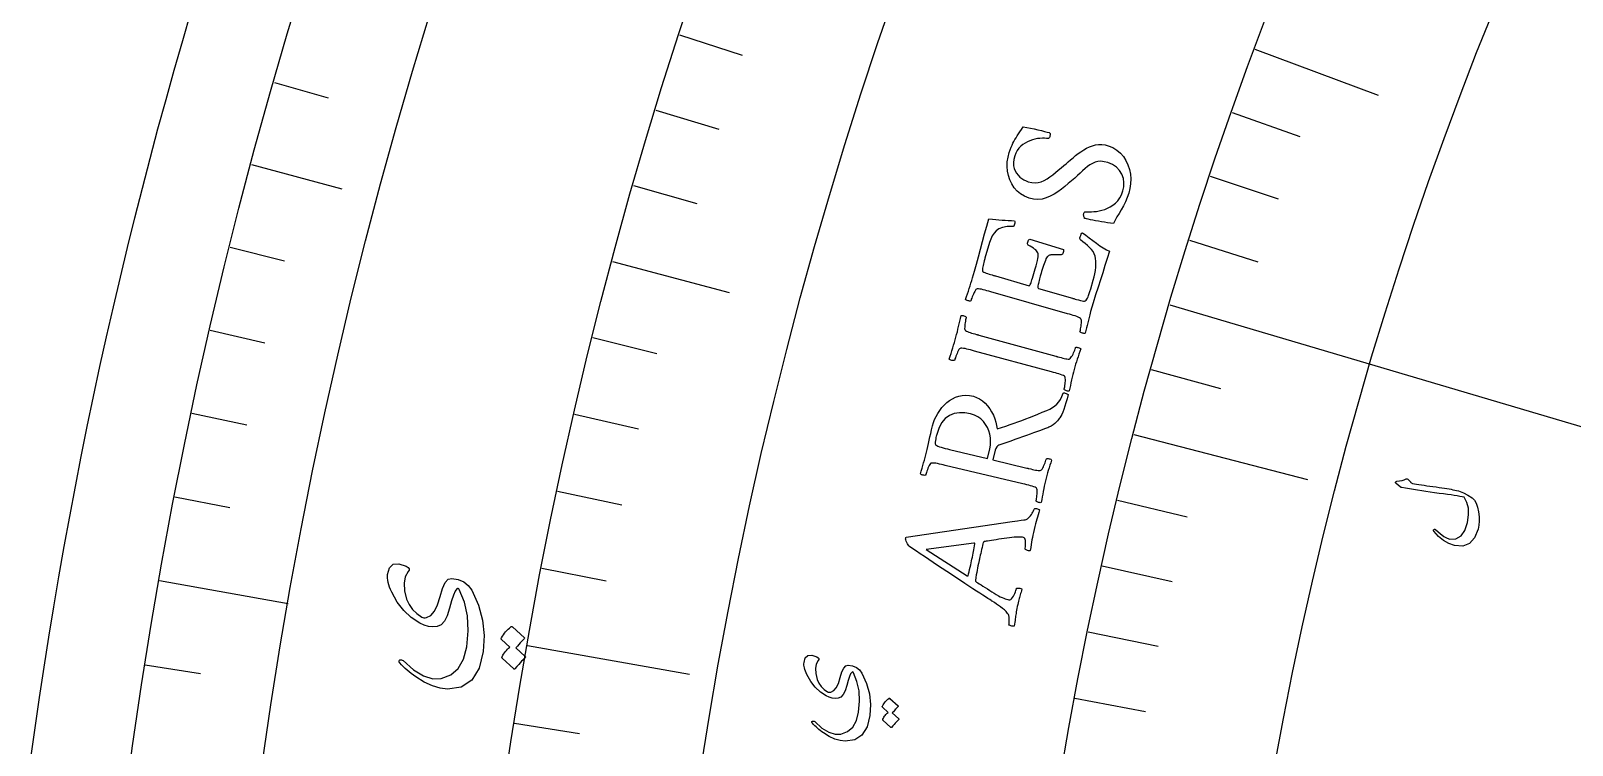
# Model space of a CAD drawing. Header units: millimetres. Extents: x -68 to 68, y -68 to 87.
# Drawn here: x -66.89 to -46.01, y 9.26 to 18.93 of the extents above; entities that cross this region are included whole.
import ezdxf

# ---------------------------------------------------------------- set-up
doc = ezdxf.new("R2010")
doc.units = ezdxf.units.MM
for name, color, linetype in [('CUT_OUTER', 1, 'Continuous'), ('ENGRAVE', 7, 'Continuous'), ('ENGRAVE_FINE', 8, 'Continuous'), ('TEXT', 5, 'Continuous')]:
    doc.layers.add(name, color=color, linetype=linetype)

msp = doc.modelspace()

# ---------------------------------------------------------------- linework, layer by layer
at = {"layer": 'CUT_OUTER'}
msp.add_lwpolyline([(-66.8859, 9.0842), (-66.8289, 9.4944), (-66.7694, 9.9043), (-66.7074, 10.3138), (-66.6428, 10.7229), (-66.5758, 11.1316), (-66.5062, 11.5399), (-66.4342, 11.9478), (-66.3596, 12.3552), (-66.2826, 12.7621), (-66.203, 13.1686), (-66.121, 13.5746), (-66.0364, 13.98), (-65.9494, 14.3849), (-65.8599, 14.7893), (-65.7679, 15.1932), (-65.6734, 15.5964), (-65.5765, 15.9991), (-65.4771, 16.4012), (-65.3752, 16.8026), (-65.2709, 17.2034), (-65.1641, 17.6036), (-65.0549, 18.0031), (-64.9432, 18.4019), (-64.8291, 18.8001), (-64.7125, 19.1975)], dxfattribs=at)
at = {"layer": 'ENGRAVE'}
for points in [[(-50.3052, 18.683), (-48.6347, 18.0625)], [(-63.896, 17.1209), (-62.6735, 16.7933)], [(-59.006, 15.8106), (-57.4282, 15.3878)], [(-51.4576, 15.2243), (-43.6904, 12.9263)], [(-51.9458, 13.4648), (-49.5935, 12.8551)], [(-65.145, 11.4868), (-63.4001, 11.1791)], [(-60.1594, 10.6077), (-57.9658, 10.2209)]]:
    msp.add_lwpolyline(points, dxfattribs=at)
for radius in [66.15, 66.15, 64.3781, 61.0875, 61.0875, 58.4888, 53.6625, 53.6625, 50.8275]:
    msp.add_circle((0, 0), radius, dxfattribs=at)
at = {"layer": 'ENGRAVE_FINE'}
for points in [[(-58.0977, 18.8771), (-57.2503, 18.6017)], [(-63.5875, 18.2334), (-62.8575, 18.0241)], [(-58.4183, 17.8603), (-57.5662, 17.5998)], [(-50.615, 17.8264), (-49.6982, 17.5036)], [(-50.9105, 16.9643), (-49.9883, 16.6571)], [(-58.7211, 16.838), (-57.8646, 16.5924)], [(-51.1913, 16.0969), (-50.2641, 15.8053)], [(-64.1851, 16.0031), (-63.4482, 15.8194)], [(-64.4546, 14.8805), (-63.7147, 14.7097)], [(-59.2729, 14.7784), (-58.4084, 14.5629)], [(-51.7091, 14.3469), (-50.7725, 14.087)], [(-64.7045, 13.7534), (-63.9617, 13.5955)], [(-59.5218, 13.7417), (-58.6537, 13.5413)], [(-64.9346, 12.622), (-64.1892, 12.4771)], [(-59.7526, 12.7008), (-58.8811, 12.5156)], [(-52.1675, 12.5784), (-51.2226, 12.3506)], [(-59.9652, 11.656), (-59.0905, 11.486)], [(-52.3742, 11.6878), (-51.4256, 11.4761)], [(-52.5658, 10.7934), (-51.6137, 10.5979)], [(-65.3356, 10.3481), (-64.5856, 10.2293)], [(-52.7423, 9.8953), (-51.7869, 9.7161)], [(-60.3354, 9.5562), (-59.4554, 9.4168)]]:
    msp.add_lwpolyline(points, dxfattribs=at)
at = {"layer": 'TEXT'}
for points in [[(-53.6333, 17.2849), (-53.6207, 17.3221), (-53.6081, 17.3557), (-53.5954, 17.3856), (-53.5827, 17.4118), (-53.5696, 17.4362), (-53.5555, 17.4607), (-53.5406, 17.4852), (-53.5248, 17.5098), (-53.5078, 17.536), (-53.489, 17.5652), (-53.4684, 17.5976), (-53.4462, 17.633), (-53.3967, 17.6245), (-53.3467, 17.6151), (-53.2962, 17.6046), (-53.2452, 17.593), (-53.1972, 17.5816), (-53.1558, 17.5714), (-53.1209, 17.5626), (-53.0926, 17.555), (-53.0869, 17.553), (-53.0829, 17.5484), (-53.0806, 17.5412), (-53.08, 17.5315), (-53.0804, 17.5211), (-53.0813, 17.5119), (-53.0827, 17.5039), (-53.0845, 17.497), (-53.0878, 17.489), (-53.0921, 17.4823), (-53.0973, 17.4769), (-53.1034, 17.4728), (-53.1277, 17.4767), (-53.1547, 17.4786), (-53.1843, 17.4787), (-53.2166, 17.4768), (-53.2503, 17.4728), (-53.2842, 17.4661), (-53.3183, 17.4569), (-53.3524, 17.4451), (-53.3859, 17.4306), (-53.4178, 17.413), (-53.4481, 17.3925), (-53.4767, 17.369), (-53.5027, 17.3423), (-53.5248, 17.312), (-53.5431, 17.2783), (-53.5576, 17.241), (-53.5703, 17.1925), (-53.576, 17.1477), (-53.5747, 17.1065), (-53.5664, 17.069), (-53.5528, 17.0351), (-53.5353, 17.0044), (-53.5141, 16.9771), (-53.4891, 16.9531), (-53.4618, 16.9324), (-53.4339, 16.9149), (-53.4053, 16.9006), (-53.376, 16.8896), (-53.3288, 16.8782), (-53.2836, 16.8745), (-53.2404, 16.8785), (-53.1992, 16.8901), (-53.1593, 16.9075), (-53.1202, 16.9289), (-53.0819, 16.9543), (-53.0442, 16.9837), (-53.0068, 17.015), (-52.969, 17.0464), (-52.9308, 17.0778), (-52.8922, 17.1091), (-52.8634, 17.1336), (-52.8331, 17.1593), (-52.8014, 17.1862), (-52.7682, 17.2143), (-52.7338, 17.2425), (-52.6983, 17.2696), (-52.6618, 17.2957), (-52.6243, 17.3207), (-52.5857, 17.3432), (-52.5462, 17.362), (-52.5056, 17.377), (-52.4641, 17.3883), (-52.4219, 17.3946), (-52.379, 17.3949), (-52.3356, 17.3892), (-52.2916, 17.3775), (-52.2299, 17.3519), (-52.175, 17.3186), (-52.1269, 17.2776), (-52.0857, 17.2289), (-52.0514, 17.1746), (-52.0243, 17.1171), (-52.0044, 17.0562), (-51.9917, 16.9921), (-51.9862, 16.9265), (-51.9882, 16.8616), (-51.9975, 16.7972), (-52.0143, 16.7334), (-52.035, 16.6746), (-52.0588, 16.6179), (-52.0855, 16.5634), (-52.1152, 16.5109), (-52.1453, 16.4607), (-52.1733, 16.413), (-52.199, 16.3678), (-52.2226, 16.3251), (-52.2613, 16.3294), (-52.3011, 16.3345), (-52.342, 16.3404), (-52.384, 16.3472), (-52.4252, 16.3543), (-52.4637, 16.3613), (-52.4996, 16.3681), (-52.5328, 16.3747), (-52.5617, 16.3807), (-52.5844, 16.3857), (-52.601, 16.3896), (-52.6114, 16.3924), (-52.6154, 16.4007), (-52.6187, 16.4093), (-52.6215, 16.4182), (-52.6236, 16.4274), (-52.6249, 16.4367), (-52.625, 16.4458), (-52.624, 16.4548), (-52.6218, 16.4635), (-52.6173, 16.4731), (-52.6107, 16.4797), (-52.6019, 16.4832), (-52.5911, 16.4837), (-52.5707, 16.4825), (-52.5464, 16.4823), (-52.5182, 16.483), (-52.4862, 16.4847), (-52.4516, 16.4882), (-52.4156, 16.4943), (-52.3783, 16.5031), (-52.3397, 16.5144), (-52.3011, 16.5291), (-52.2642, 16.548), (-52.2288, 16.571), (-52.1949, 16.5982), (-52.1638, 16.6306), (-52.1366, 16.6691), (-52.1134, 16.7137), (-52.0941, 16.7645), (-52.081, 16.8217), (-52.0787, 16.8784), (-52.0873, 16.9346), (-52.1067, 16.9904), (-52.1372, 17.0418), (-52.179, 17.0852), (-52.2321, 17.1204), (-52.2966, 17.1475), (-52.3452, 17.1603), (-52.3902, 17.1656), (-52.4315, 17.1633), (-52.4691, 17.1536), (-52.5045, 17.138), (-52.5392, 17.1184), (-52.5731, 17.0948), (-52.6062, 17.0672), (-52.6395, 17.0369), (-52.6739, 17.0054), (-52.7093, 16.9726), (-52.7457, 16.9387), (-52.7884, 16.9013), (-52.8327, 16.8636), (-52.8786, 16.8255), (-52.9261, 16.7869), (-52.9752, 16.7506), (-53.026, 16.719), (-53.0786, 16.6921), (-53.1328, 16.67), (-53.1885, 16.6551), (-53.2457, 16.6498), (-53.3042, 16.6542), (-53.3641, 16.6682), (-53.425, 16.692), (-53.479, 16.7231), (-53.5261, 16.7615), (-53.5663, 16.8074), (-53.5995, 16.8587), (-53.6256, 16.9135), (-53.6446, 16.9719), (-53.6565, 17.0339), (-53.6613, 17.0973), (-53.659, 17.1603), (-53.6497, 17.2229), (-53.6333, 17.2849)], [(-54.1294, 15.5875), (-54.1039, 15.6776), (-54.0778, 15.7724), (-54.0513, 15.8718), (-54.0241, 15.9759), (-53.9963, 16.0816), (-53.9678, 16.1856), (-53.9385, 16.2881), (-53.9084, 16.3889), (-53.8614, 16.3821), (-53.816, 16.3767), (-53.7721, 16.3729), (-53.7298, 16.3705), (-53.6881, 16.3686), (-53.6458, 16.3662), (-53.603, 16.3633), (-53.5597, 16.3599), (-53.5565, 16.3509), (-53.5556, 16.3401), (-53.5569, 16.3276), (-53.5604, 16.3134), (-53.5658, 16.2992), (-53.5724, 16.2895), (-53.5799, 16.2842), (-53.5884, 16.2834), (-53.6616, 16.2814), (-53.7228, 16.2712), (-53.7718, 16.2528), (-53.8088, 16.2262), (-53.8377, 16.1931), (-53.8625, 16.1554), (-53.8833, 16.1131), (-53.9001, 16.066), (-53.9631, 15.8531), (-53.9657, 15.8439), (-53.9691, 15.8315), (-53.9733, 15.8159), (-53.9782, 15.797), (-53.9832, 15.7768), (-53.9875, 15.757), (-53.9912, 15.7378), (-53.9942, 15.7191), (-53.9959, 15.7024), (-53.9955, 15.6892), (-53.993, 15.6795), (-53.9886, 15.6734), (-53.9762, 15.6661), (-53.9617, 15.6591), (-53.9451, 15.6523), (-53.9265, 15.6458), (-53.9065, 15.6394), (-53.8863, 15.6331), (-53.8657, 15.6269), (-53.8447, 15.6207), (-53.8365, 15.6183), (-53.8291, 15.6162), (-53.8228, 15.6143), (-53.8173, 15.6127), (-53.3644, 15.4814), (-53.3593, 15.4821), (-53.354, 15.4872), (-53.3484, 15.4966), (-53.3425, 15.5103), (-53.3365, 15.5268), (-53.3306, 15.5442), (-53.3247, 15.5627), (-53.3188, 15.5823), (-53.2813, 15.71), (-53.2694, 15.7515), (-53.2596, 15.7883), (-53.2517, 15.8204), (-53.2459, 15.8479), (-53.2424, 15.8716), (-53.2414, 15.8925), (-53.2429, 15.9106), (-53.247, 15.9258), (-53.2536, 15.9394), (-53.2627, 15.9523), (-53.2744, 15.9647), (-53.2886, 15.9765), (-53.3056, 15.9886), (-53.3256, 16.0019), (-53.3486, 16.0165), (-53.3746, 16.0323), (-53.3813, 16.0378), (-53.3847, 16.0463), (-53.3847, 16.0579), (-53.3815, 16.0727), (-53.3765, 16.0864), (-53.3706, 16.0974), (-53.3639, 16.1058), (-53.3562, 16.1116), (-52.8998, 15.9737), (-52.8973, 15.9662), (-52.8968, 15.9566), (-52.8984, 15.9448), (-52.9019, 15.931), (-52.907, 15.9178), (-52.9135, 15.9081), (-52.9213, 15.9018), (-52.9304, 15.8989), (-52.9653, 15.9003), (-52.9951, 15.901), (-53.0198, 15.9011), (-53.0395, 15.9004), (-53.0555, 15.8993), (-53.0688, 15.8977), (-53.0795, 15.8956), (-53.0877, 15.8931), (-53.0944, 15.8901), (-53.1009, 15.8865), (-53.1069, 15.8823), (-53.1127, 15.8775), (-53.1197, 15.8706), (-53.1272, 15.8594), (-53.1351, 15.8439), (-53.1435, 15.8242), (-53.152, 15.8017), (-53.1606, 15.7779), (-53.1691, 15.7531), (-53.1777, 15.727), (-53.1861, 15.7007), (-53.194, 15.6751), (-53.2016, 15.6502), (-53.2088, 15.6261), (-53.2136, 15.6093), (-53.2187, 15.5913), (-53.2238, 15.5722), (-53.2292, 15.552), (-53.2342, 15.5318), (-53.2385, 15.513), (-53.2421, 15.4955), (-53.245, 15.4793), (-53.2464, 15.4654), (-53.2456, 15.455), (-53.2426, 15.4481), (-53.2375, 15.4445), (-52.7746, 15.3103), (-52.7718, 15.3094), (-52.7684, 15.3085), (-52.7644, 15.3073), (-52.7597, 15.3059), (-52.741, 15.3006), (-52.7198, 15.2947), (-52.696, 15.2882), (-52.6698, 15.2812), (-52.645, 15.2752), (-52.6258, 15.2721), (-52.6123, 15.2718), (-52.6043, 15.2742), (-52.5927, 15.285), (-52.5823, 15.2977), (-52.5733, 15.3122), (-52.5656, 15.3286), (-52.558, 15.3486), (-52.5493, 15.3738), (-52.5396, 15.4042), (-52.5289, 15.4399), (-52.4947, 15.5558), (-52.483, 15.5992), (-52.4736, 15.6428), (-52.4664, 15.6868), (-52.4614, 15.7311), (-52.4591, 15.7738), (-52.4599, 15.8127), (-52.4638, 15.8478), (-52.4709, 15.8792), (-52.4821, 15.9119), (-52.498, 15.9426), (-52.5188, 15.9715), (-52.5443, 15.9985), (-52.573, 16.0246), (-52.6032, 16.0509), (-52.6349, 16.0773), (-52.668, 16.1038), (-52.6733, 16.1098), (-52.6757, 16.1183), (-52.6754, 16.1294), (-52.6723, 16.143), (-52.6651, 16.1631), (-52.6572, 16.179), (-52.6485, 16.1905), (-52.6392, 16.1978), (-52.5943, 16.1646), (-52.5481, 16.1303), (-52.5006, 16.0947), (-52.4517, 16.0579), (-52.4037, 16.0229), (-52.3585, 15.9927), (-52.3163, 15.9673), (-52.2771, 15.9467), (-52.3069, 15.8499), (-52.337, 15.7535), (-52.3674, 15.6576), (-52.3983, 15.5621), (-52.4298, 15.4636), (-52.4623, 15.3587), (-52.4957, 15.2474), (-52.5301, 15.1297), (-52.5417, 15.0887), (-52.5521, 15.0498), (-52.5614, 15.0129), (-52.5695, 14.978), (-52.5775, 14.9439), (-52.5861, 14.9093), (-52.5952, 14.8742), (-52.605, 14.8386), (-52.6122, 14.836), (-52.6208, 14.8353), (-52.6308, 14.8366), (-52.6424, 14.8398), (-52.6536, 14.844), (-52.6628, 14.8485), (-52.6699, 14.8533), (-52.6749, 14.8583), (-52.6726, 14.8673), (-52.6699, 14.8796), (-52.6667, 14.895), (-52.6632, 14.9138), (-52.6599, 14.934), (-52.6575, 14.9539), (-52.6561, 14.9736), (-52.6555, 14.9931), (-52.6561, 15.0104), (-52.6582, 15.0237), (-52.6619, 15.0328), (-52.667, 15.0379), (-52.6818, 15.0469), (-52.699, 15.0554), (-52.7188, 15.0635), (-52.741, 15.0711), (-52.765, 15.0785), (-52.79, 15.0861), (-52.8159, 15.0937), (-52.8428, 15.1015), (-53.8817, 15.3984), (-53.9088, 15.406), (-53.9351, 15.4133), (-53.9607, 15.4202), (-53.9855, 15.4267), (-54.009, 15.4321), (-54.0304, 15.4357), (-54.0498, 15.4376), (-54.0672, 15.4377), (-54.0752, 15.4363), (-54.0835, 15.4303), (-54.0921, 15.4198), (-54.1009, 15.4047), (-54.1097, 15.387), (-54.1182, 15.3687), (-54.1263, 15.3498), (-54.1341, 15.3303), (-54.1411, 15.312), (-54.1467, 15.2968), (-54.1509, 15.2846), (-54.1537, 15.2754), (-54.1606, 15.2737), (-54.1691, 15.2732), (-54.1793, 15.2741), (-54.1911, 15.2763), (-54.2026, 15.2797), (-54.2119, 15.2839), (-54.2188, 15.2891), (-54.2235, 15.2951), (-54.2114, 15.3328), (-54.1993, 15.3701), (-54.187, 15.407), (-54.1747, 15.4436), (-54.1626, 15.4799), (-54.151, 15.5159), (-54.1399, 15.5518), (-54.1294, 15.5875)], [(-54.3549, 14.7822), (-54.3451, 14.819), (-54.3359, 14.8555), (-54.3272, 14.8917), (-54.3192, 14.9274), (-54.3112, 14.9634), (-54.3028, 15.0002), (-54.2941, 15.0376), (-54.2849, 15.0759), (-54.2777, 15.0786), (-54.2691, 15.0794), (-54.259, 15.0782), (-54.2474, 15.0751), (-54.2362, 15.0708), (-54.227, 15.0663), (-54.22, 15.0615), (-54.215, 15.0565), (-54.2173, 15.0472), (-54.22, 15.0345), (-54.2232, 15.0186), (-54.2268, 14.9994), (-54.2302, 14.9787), (-54.233, 14.9586), (-54.2351, 14.939), (-54.2366, 14.9198), (-54.2368, 14.9027), (-54.2349, 14.8892), (-54.2311, 14.8793), (-54.2253, 14.8729), (-54.2128, 14.8658), (-54.1982, 14.859), (-54.1816, 14.8524), (-54.1628, 14.8462), (-54.1425, 14.84), (-54.1212, 14.8337), (-54.0989, 14.8274), (-54.0757, 14.8209), (-54.0719, 14.8199), (-54.0682, 14.8189), (-54.0644, 14.8178), (-54.0607, 14.8168), (-54.0569, 14.8158), (-54.0532, 14.8147), (-54.0494, 14.8137), (-54.0457, 14.8127), (-53.0036, 14.5271), (-52.9999, 14.5261), (-52.9961, 14.525), (-52.9924, 14.524), (-52.9886, 14.523), (-52.9849, 14.5219), (-52.9811, 14.5209), (-52.9774, 14.5199), (-52.9736, 14.5189), (-52.9504, 14.5126), (-52.9283, 14.5068), (-52.9071, 14.5014), (-52.8871, 14.4965), (-52.8683, 14.4924), (-52.851, 14.4896), (-52.8352, 14.488), (-52.821, 14.4877), (-52.8137, 14.4904), (-52.8057, 14.4968), (-52.797, 14.5071), (-52.7876, 14.5212), (-52.7781, 14.5376), (-52.7692, 14.5549), (-52.761, 14.5729), (-52.7533, 14.5918), (-52.7466, 14.6096), (-52.7412, 14.6245), (-52.7372, 14.6364), (-52.7345, 14.6453), (-52.7276, 14.647), (-52.7191, 14.6474), (-52.7089, 14.6465), (-52.6971, 14.6443), (-52.6856, 14.641), (-52.6763, 14.6368), (-52.6693, 14.6318), (-52.6646, 14.6259), (-52.6772, 14.5898), (-52.6894, 14.5545), (-52.7012, 14.5199), (-52.7126, 14.4859), (-52.7237, 14.4521), (-52.7344, 14.4177), (-52.7447, 14.3826), (-52.7546, 14.347), (-52.7639, 14.3121), (-52.7727, 14.2767), (-52.7811, 14.2409), (-52.7891, 14.2046), (-52.7969, 14.168), (-52.8045, 14.131), (-52.8121, 14.0936), (-52.8195, 14.0559), (-52.8266, 14.0532), (-52.8352, 14.0524), (-52.8453, 14.0535), (-52.8569, 14.0565), (-52.8682, 14.0606), (-52.8775, 14.065), (-52.8846, 14.0696), (-52.8897, 14.0746), (-52.8875, 14.0836), (-52.885, 14.0959), (-52.8821, 14.1115), (-52.8788, 14.1302), (-52.8758, 14.1505), (-52.8738, 14.1705), (-52.8726, 14.1902), (-52.8723, 14.2097), (-52.8732, 14.227), (-52.8755, 14.2402), (-52.8792, 14.2493), (-52.8844, 14.2543), (-52.8994, 14.263), (-52.9167, 14.2713), (-52.9366, 14.2791), (-52.959, 14.2864), (-52.9831, 14.2935), (-53.0081, 14.3006), (-53.0342, 14.3079), (-53.0612, 14.3153), (-54.1044, 14.5967), (-54.1316, 14.604), (-54.158, 14.6108), (-54.1836, 14.6173), (-54.2086, 14.6235), (-54.2321, 14.6285), (-54.2536, 14.6319), (-54.2731, 14.6334), (-54.2905, 14.6332), (-54.2984, 14.6317), (-54.3066, 14.6256), (-54.315, 14.615), (-54.3236, 14.5998), (-54.3322, 14.582), (-54.3404, 14.5635), (-54.3483, 14.5445), (-54.3558, 14.5249), (-54.3624, 14.5065), (-54.3678, 14.4912), (-54.3718, 14.4789), (-54.3745, 14.4697), (-54.3814, 14.4679), (-54.3899, 14.4673), (-54.4001, 14.468), (-54.412, 14.4701), (-54.4235, 14.4732), (-54.4328, 14.4773), (-54.4399, 14.4824), (-54.4446, 14.4884), (-54.4331, 14.5262), (-54.4215, 14.5637), (-54.4098, 14.6008), (-54.398, 14.6376), (-54.3864, 14.674), (-54.3754, 14.7103), (-54.3648, 14.7463), (-54.3549, 14.7822)], [(-54.6718, 13.5847), (-54.6594, 13.627), (-54.6434, 13.669), (-54.6237, 13.7108), (-54.6004, 13.7524), (-54.574, 13.7925), (-54.5447, 13.83), (-54.5128, 13.8649), (-54.4782, 13.8973), (-54.441, 13.926), (-54.4014, 13.9502), (-54.3595, 13.9698), (-54.3153, 13.9849), (-54.2689, 13.9944), (-54.2208, 13.9973), (-54.1708, 13.9935), (-54.119, 13.9832), (-54.0763, 13.9688), (-54.0357, 13.9485), (-53.9973, 13.9221), (-53.9612, 13.8897), (-53.9278, 13.8529), (-53.8979, 13.8133), (-53.8713, 13.7709), (-53.848, 13.7258), (-53.8288, 13.6794), (-53.8141, 13.6333), (-53.8039, 13.5876), (-53.7983, 13.5423), (-53.7372, 13.5615), (-53.6784, 13.5805), (-53.622, 13.5994), (-53.5679, 13.6182), (-53.5151, 13.6372), (-53.4622, 13.6568), (-53.4093, 13.6771), (-53.3564, 13.6979), (-53.302, 13.7197), (-53.2448, 13.7426), (-53.1848, 13.7668), (-53.122, 13.7922), (-53.0821, 13.8103), (-53.0463, 13.8307), (-53.0147, 13.8533), (-52.9871, 13.8781), (-52.9626, 13.9069), (-52.9403, 13.9413), (-52.9202, 13.9815), (-52.9022, 14.0273), (-52.895, 14.0298), (-52.8861, 14.0297), (-52.8756, 14.0273), (-52.8633, 14.0224), (-52.8516, 14.0167), (-52.8425, 14.0122), (-52.8363, 14.0087), (-52.8327, 14.0063), (-52.8487, 13.9481), (-52.8643, 13.8954), (-52.8797, 13.8481), (-52.8947, 13.8061), (-52.9092, 13.7697), (-52.9227, 13.7388), (-52.9352, 13.7134), (-52.9468, 13.6936), (-52.956, 13.6814), (-52.9673, 13.667), (-52.9807, 13.6506), (-52.9961, 13.632), (-53.0146, 13.613), (-53.0372, 13.5954), (-53.064, 13.5792), (-53.095, 13.5644), (-53.1097, 13.5585), (-53.1299, 13.5507), (-53.1556, 13.541), (-53.1868, 13.5293), (-53.2226, 13.5161), (-53.262, 13.5018), (-53.305, 13.4864), (-53.3516, 13.4698), (-53.4008, 13.4524), (-53.4517, 13.4343), (-53.5043, 13.4156), (-53.5584, 13.3963), (-53.6131, 13.3768), (-53.6672, 13.3579), (-53.7206, 13.3393), (-53.7734, 13.3213), (-53.7896, 13.3122), (-53.8032, 13.2978), (-53.8141, 13.278), (-53.8223, 13.2529), (-53.8539, 13.1239), (-53.3957, 13.0122), (-53.3919, 13.0113), (-53.3882, 13.0104), (-53.3844, 13.0095), (-53.3806, 13.0085), (-53.3768, 13.0076), (-53.3731, 13.0067), (-53.3693, 13.0058), (-53.3655, 13.0049), (-53.3421, 12.9992), (-53.3198, 12.9941), (-53.2985, 12.9893), (-53.2783, 12.9849), (-53.2595, 12.9814), (-53.2421, 12.9791), (-53.2263, 12.978), (-53.212, 12.978), (-53.2048, 12.9809), (-53.197, 12.9876), (-53.1886, 12.9982), (-53.1796, 13.0125), (-53.1706, 13.0292), (-53.1622, 13.0466), (-53.1545, 13.0649), (-53.1474, 13.084), (-53.1412, 13.1021), (-53.1362, 13.1171), (-53.1325, 13.1291), (-53.13, 13.138), (-53.1232, 13.1399), (-53.1147, 13.1406), (-53.1045, 13.1399), (-53.0927, 13.1381), (-53.081, 13.1351), (-53.0717, 13.1312), (-53.0645, 13.1264), (-53.0596, 13.1206), (-53.0712, 13.0842), (-53.0824, 13.0485), (-53.0932, 13.0136), (-53.1037, 12.9794), (-53.1138, 12.9452), (-53.1235, 12.9105), (-53.1328, 12.8752), (-53.1417, 12.8393), (-53.15, 12.8041), (-53.1578, 12.7685), (-53.1652, 12.7325), (-53.1721, 12.696), (-53.1788, 12.6592), (-53.1854, 12.6219), (-53.1919, 12.5844), (-53.1983, 12.5465), (-53.2053, 12.5436), (-53.2139, 12.5426), (-53.224, 12.5434), (-53.2357, 12.546), (-53.2471, 12.5498), (-53.2564, 12.5539), (-53.2637, 12.5584), (-53.2689, 12.5631), (-53.267, 12.5723), (-53.2648, 12.5846), (-53.2624, 12.6002), (-53.2597, 12.6191), (-53.2573, 12.6394), (-53.2558, 12.6595), (-53.2551, 12.6792), (-53.2554, 12.6987), (-53.2568, 12.716), (-53.2595, 12.7291), (-53.2635, 12.7381), (-53.2688, 12.7429), (-53.284, 12.7512), (-53.3016, 12.759), (-53.3217, 12.7662), (-53.3442, 12.7729), (-53.3685, 12.7793), (-53.3938, 12.7857), (-53.42, 12.7923), (-53.4473, 12.7989), (-54.4987, 13.0479), (-54.526, 13.0544), (-54.5526, 13.0605), (-54.5784, 13.0663), (-54.6035, 13.0717), (-54.6272, 13.0761), (-54.6488, 13.0788), (-54.6683, 13.0798), (-54.6857, 13.0791), (-54.6936, 13.0774), (-54.7016, 13.0711), (-54.7097, 13.0602), (-54.7179, 13.0447), (-54.7259, 13.0268), (-54.7335, 13.0084), (-54.7407, 12.9895), (-54.7476, 12.9703), (-54.7536, 12.9522), (-54.7584, 12.9372), (-54.762, 12.925), (-54.7644, 12.9158), (-54.7712, 12.9138), (-54.7797, 12.913), (-54.7899, 12.9134), (-54.8019, 12.9152), (-54.8135, 12.918), (-54.8229, 12.9218), (-54.8301, 12.9267), (-54.835, 12.9325), (-54.8246, 12.9706), (-54.8141, 13.0081), (-54.8036, 13.0452), (-54.793, 13.0817), (-54.7826, 13.1179), (-54.7727, 13.154), (-54.7632, 13.1901), (-54.7543, 13.2262), (-54.7452, 13.2642), (-54.7361, 13.3038), (-54.727, 13.3449), (-54.7177, 13.3875), (-54.7079, 13.4324), (-54.697, 13.4802), (-54.6849, 13.531), (-54.6718, 13.5847)], [(-54.1557, 13.7459), (-54.2339, 13.7599), (-54.3076, 13.7611), (-54.3769, 13.7493), (-54.4418, 13.7246), (-54.4998, 13.6844), (-54.5487, 13.6259), (-54.5883, 13.5493), (-54.6186, 13.4544), (-54.6216, 13.4413), (-54.6251, 13.4251), (-54.6291, 13.4057), (-54.6334, 13.3832), (-54.6364, 13.3614), (-54.6363, 13.3441), (-54.6331, 13.3314), (-54.6268, 13.3231), (-54.6146, 13.3153), (-54.5982, 13.3076), (-54.5776, 13.3002), (-54.5528, 13.2928), (-54.5258, 13.2857), (-54.4986, 13.2786), (-54.4712, 13.2717), (-54.4436, 13.2649), (-53.9294, 13.1423), (-53.8971, 13.274), (-53.8882, 13.3222), (-53.8849, 13.3707), (-53.8874, 13.4195), (-53.8956, 13.4685), (-53.9094, 13.5163), (-53.9285, 13.5612), (-53.9529, 13.6033), (-53.9828, 13.6427), (-54.0179, 13.6775), (-54.0585, 13.7064), (-54.1044, 13.7292), (-54.1557, 13.7459)], [(-48.3931, 12.8027), (-48.397, 12.8065), (-48.3993, 12.8107), (-48.4001, 12.8153), (-48.3995, 12.8204), (-48.3974, 12.825), (-48.3938, 12.8285), (-48.3887, 12.8308), (-48.3822, 12.8319), (-48.3448, 12.8368), (-48.3116, 12.844), (-48.2828, 12.8532), (-48.2584, 12.8646), (-48.2499, 12.8677), (-48.2412, 12.8669), (-48.2324, 12.8622), (-48.2235, 12.8537), (-48.2194, 12.8487), (-48.2154, 12.844), (-48.2116, 12.8394), (-48.2079, 12.8352), (-48.2044, 12.8311), (-48.2013, 12.8274), (-48.1984, 12.824), (-48.1959, 12.8208), (-48.1913, 12.8154), (-48.1852, 12.8107), (-48.1777, 12.807), (-48.1689, 12.804), (-48.1429, 12.799), (-48.1146, 12.794), (-48.0837, 12.7889), (-48.0505, 12.7837), (-48.0148, 12.7784), (-47.9767, 12.7728), (-47.9362, 12.767), (-47.8933, 12.7609), (-47.8503, 12.7555), (-47.81, 12.75), (-47.7724, 12.7446), (-47.7374, 12.7392), (-47.7049, 12.7339), (-47.6749, 12.7287), (-47.6473, 12.7236), (-47.6222, 12.7187), (-47.5485, 12.7011), (-47.4808, 12.6766), (-47.419, 12.6453), (-47.3632, 12.6071), (-47.3327, 12.5763), (-47.3079, 12.5348), (-47.289, 12.4824), (-47.2757, 12.4193), (-47.2684, 12.3529), (-47.2669, 12.2919), (-47.2712, 12.2364), (-47.2813, 12.1862), (-47.3302, 12.0668), (-47.3998, 11.99), (-47.4904, 11.9558), (-47.602, 11.9643), (-47.6801, 11.9908), (-47.7529, 12.0313), (-47.8204, 12.086), (-47.8824, 12.1547), (-47.8858, 12.1596), (-47.8875, 12.1643), (-47.8874, 12.1687), (-47.8857, 12.1729), (-47.8828, 12.1771), (-47.8796, 12.18), (-47.8761, 12.1817), (-47.8723, 12.1821), (-47.867, 12.1818), (-47.8622, 12.1804), (-47.8578, 12.1779), (-47.8539, 12.1743), (-47.7965, 12.1235), (-47.7462, 12.0859), (-47.703, 12.0613), (-47.6669, 12.0497), (-47.5817, 12.0544), (-47.5131, 12.0935), (-47.461, 12.167), (-47.4252, 12.275), (-47.4102, 12.3769), (-47.4132, 12.4676), (-47.434, 12.5472), (-47.4729, 12.6159), (-47.4989, 12.6215), (-47.5295, 12.6276), (-47.5646, 12.6339), (-47.6043, 12.6405), (-47.6487, 12.6474), (-47.6978, 12.6545), (-47.7517, 12.6617), (-47.8104, 12.6691), (-47.8708, 12.6774), (-47.9302, 12.6857), (-47.9885, 12.6942), (-48.0459, 12.7028), (-48.1022, 12.7116), (-48.1574, 12.7207), (-48.2116, 12.7302), (-48.2647, 12.7399), (-48.3164, 12.7471), (-48.322, 12.7489), (-48.3271, 12.7512), (-48.3317, 12.7539), (-48.3358, 12.7571)], [(-53.8641, 11.2084), (-53.8677, 11.2107), (-53.8784, 11.2176), (-53.8963, 11.2292), (-53.9213, 11.2454), (-53.9524, 11.2655), (-53.9886, 11.2889), (-54.03, 11.3155), (-54.0764, 11.3454), (-54.1267, 11.3779), (-54.1798, 11.4126), (-54.2355, 11.4493), (-54.2939, 11.4882), (-54.3541, 11.5284), (-54.4152, 11.569), (-54.4771, 11.61), (-54.54, 11.6515), (-54.6026, 11.6928), (-54.6639, 11.7333), (-54.7238, 11.7732), (-54.7824, 11.8123), (-54.8386, 11.8499), (-54.8912, 11.8854), (-54.9404, 11.9186), (-54.986, 11.9495), (-54.995, 11.9585), (-55.0039, 11.9707), (-55.0129, 11.9861), (-55.0217, 12.0047), (-55.0292, 12.0235), (-55.034, 12.0395), (-55.0361, 12.0528), (-55.0355, 12.0632), (-55.0349, 12.0655), (-55.0342, 12.0673), (-55.0335, 12.0686), (-55.0328, 12.0694), (-55.0319, 12.0701), (-55.0307, 12.0713), (-55.0293, 12.0729), (-55.0276, 12.075), (-53.5939, 12.2867), (-53.5232, 12.2965), (-53.4703, 12.304), (-53.4352, 12.3093), (-53.4178, 12.3124), (-53.4026, 12.3171), (-53.3877, 12.325), (-53.373, 12.336), (-53.3586, 12.3503), (-53.345, 12.3663), (-53.3328, 12.3826), (-53.322, 12.3992), (-53.3127, 12.4162), (-53.3049, 12.4318), (-53.2991, 12.4444), (-53.2951, 12.454), (-53.293, 12.4605), (-53.2848, 12.463), (-53.2753, 12.4636), (-53.2644, 12.4622), (-53.2521, 12.4589), (-53.2405, 12.4548), (-53.2316, 12.4514), (-53.2254, 12.4486), (-53.2218, 12.4465), (-53.2325, 12.4117), (-53.2425, 12.3788), (-53.252, 12.3477), (-53.2609, 12.3184), (-53.2695, 12.2886), (-53.2783, 12.2559), (-53.2872, 12.2202), (-53.2963, 12.1816), (-53.3054, 12.1408), (-53.3131, 12.1035), (-53.3195, 12.0696), (-53.3247, 12.0393), (-53.3295, 12.0088), (-53.3349, 11.9747), (-53.3409, 11.937), (-53.3476, 11.8957), (-53.3546, 11.8927), (-53.3631, 11.8916), (-53.3732, 11.8923), (-53.385, 11.8948), (-53.3964, 11.8986), (-53.4057, 11.903), (-53.4128, 11.9082), (-53.4178, 11.914), (-53.4155, 11.927), (-53.4136, 11.9433), (-53.4121, 11.9631), (-53.411, 11.9862), (-53.4109, 12.0093), (-53.4124, 12.0287), (-53.4155, 12.0446), (-53.4203, 12.0569), (-53.4253, 12.0626), (-53.4325, 12.0676), (-53.4419, 12.0716), (-53.4534, 12.0749), (-53.467, 12.0769), (-53.485, 12.0778), (-53.5074, 12.0774), (-53.5342, 12.076), (-53.5642, 12.0736), (-53.5962, 12.0705), (-53.6302, 12.0666), (-53.6662, 12.062), (-53.7029, 12.057), (-53.7391, 12.0519), (-53.7749, 12.0467), (-53.8102, 12.0413), (-53.8437, 12.0361), (-53.8742, 12.0314), (-53.9015, 12.0271), (-53.9258, 12.0233), (-53.9456, 12.0201), (-53.9598, 12.0179), (-53.9683, 12.0165), (-53.9712, 12.0161), (-53.9715, 12.0158), (-53.9727, 12.0151), (-53.9746, 12.0139), (-53.9773, 12.0121), (-53.9801, 12.0101), (-53.9823, 12.0079), (-53.9838, 12.0056), (-53.9847, 12.0031), (-53.9902, 11.9832), (-53.996, 11.9611), (-54.0019, 11.9366), (-54.008, 11.9098), (-54.014, 11.8824), (-54.0198, 11.8559), (-54.0254, 11.8303), (-54.0308, 11.8057), (-54.0322, 11.7994), (-54.0336, 11.7931), (-54.035, 11.7867), (-54.0364, 11.7804), (-54.0377, 11.7742), (-54.039, 11.7683), (-54.0402, 11.7627), (-54.0413, 11.7575), (-54.0492, 11.7208), (-54.0563, 11.687), (-54.0626, 11.6559), (-54.0681, 11.6277), (-54.0734, 11.5989), (-54.0789, 11.5663), (-54.0849, 11.5297), (-54.0911, 11.4891), (-54.0911, 11.4877), (-54.0908, 11.4858), (-54.0901, 11.4834), (-54.0889, 11.4807), (-54.0877, 11.4781), (-54.0869, 11.4763), (-54.0863, 11.4752), (-54.0862, 11.4748), (-54.0833, 11.473), (-54.0745, 11.4674), (-54.0599, 11.4581), (-54.0395, 11.445), (-54.0151, 11.4294), (-53.9885, 11.4124), (-53.9597, 11.3939), (-53.9287, 11.3739), (-53.8972, 11.3538), (-53.8665, 11.3347), (-53.8368, 11.3166), (-53.808, 11.2996), (-53.7798, 11.2829), (-53.7536, 11.2687), (-53.7295, 11.2572), (-53.7076, 11.2482), (-53.6877, 11.2412), (-53.6699, 11.2354), (-53.6541, 11.2309), (-53.6404, 11.2276), (-53.6267, 11.2273), (-53.6134, 11.2321), (-53.6004, 11.2421), (-53.5879, 11.2573), (-53.5762, 11.2754), (-53.5659, 11.2941), (-53.5569, 11.3134), (-53.5493, 11.3333), (-53.5431, 11.3516), (-53.5384, 11.3662), (-53.5351, 11.3769), (-53.5333, 11.3838), (-53.5289, 11.3854), (-53.5219, 11.386), (-53.5123, 11.3858), (-53.5, 11.3846), (-53.4874, 11.3828), (-53.4768, 11.3803), (-53.4681, 11.3773), (-53.4613, 11.3738), (-53.4675, 11.351), (-53.4732, 11.33), (-53.4786, 11.3107), (-53.4837, 11.2932), (-53.4885, 11.2765), (-53.4934, 11.2598), (-53.4982, 11.2431), (-53.503, 11.2264), (-53.508, 11.2083), (-53.5132, 11.1875), (-53.5186, 11.1639), (-53.5242, 11.1376), (-53.5296, 11.111), (-53.5342, 11.0866), (-53.5379, 11.0643), (-53.541, 11.0441), (-53.5436, 11.0249), (-53.5462, 11.0058), (-53.5488, 10.9867), (-53.5514, 10.9675), (-53.5542, 10.9471), (-53.5576, 10.9242), (-53.5615, 10.8988), (-53.5658, 10.8709), (-53.5702, 10.8695), (-53.5771, 10.8692), (-53.5865, 10.8702), (-53.5986, 10.8723), (-53.611, 10.8751), (-53.6215, 10.8782), (-53.6301, 10.8816), (-53.6369, 10.8853), (-53.6349, 10.8988), (-53.6336, 10.9164), (-53.6328, 10.9384), (-53.6327, 10.9645), (-53.6342, 10.9906), (-53.6384, 11.0126), (-53.6452, 11.0303), (-53.6548, 11.0439), (-53.6758, 11.0672), (-53.6986, 11.0894), (-53.7231, 11.1105), (-53.7493, 11.1305), (-53.7768, 11.1499), (-53.8051, 11.1694), (-53.8342, 11.1889), (-53.8641, 11.2084)], [(-54.7564, 11.9077), (-54.2026, 11.5501), (-54.2023, 11.5501), (-54.2013, 11.5501), (-54.1996, 11.5502), (-54.1973, 11.5503), (-54.1949, 11.5505), (-54.1931, 11.5511), (-54.192, 11.5519), (-54.1914, 11.553), (-54.1848, 11.5782), (-54.1778, 11.6057), (-54.1705, 11.6357), (-54.1628, 11.668), (-54.1553, 11.7), (-54.1487, 11.7286), (-54.143, 11.7539), (-54.1381, 11.7759), (-54.132, 11.8045), (-54.1266, 11.8317), (-54.1218, 11.8575), (-54.1176, 11.882), (-54.1135, 11.9063), (-54.1093, 11.9318), (-54.1047, 11.9584), (-54.0999, 11.9861), (-54.0998, 11.9885), (-54.1006, 11.9906), (-54.1023, 11.9923), (-54.1048, 11.9938), (-54.1075, 11.995), (-54.1094, 11.9958), (-54.1105, 11.9963), (-54.1109, 11.9965)], [(-61.7733, 11.6108), (-61.8138, 11.5377), (-61.831, 11.4509), (-61.8249, 11.3505), (-61.7954, 11.2365), (-61.761, 11.1615), (-61.7155, 11.096), (-61.6589, 11.0401), (-61.5913, 10.9938), (-61.5772, 10.9879), (-61.5619, 10.9849), (-61.5455, 10.9847), (-61.528, 10.9875), (-61.4699, 11.0163), (-61.4198, 11.0731), (-61.3775, 11.1578), (-61.343, 11.2703), (-61.3099, 11.3816), (-61.2725, 11.4598), (-61.231, 11.5051), (-61.1854, 11.5176), (-61.0975, 11.5033), (-61.0228, 11.4716), (-60.9613, 11.4224), (-60.913, 11.3558), (-60.8238, 11.1567), (-60.7681, 10.9526), (-60.7459, 10.743), (-60.7571, 10.5278), (-60.8128, 10.3003), (-60.9121, 10.1396), (-61.0556, 10.0456), (-61.2435, 10.0183), (-61.3422, 10.0311), (-61.4463, 10.0626), (-61.5561, 10.1129), (-61.6714, 10.1821), (-61.7028, 10.2048), (-61.733, 10.2278), (-61.7619, 10.251), (-61.7895, 10.2745), (-61.816, 10.2985), (-61.8414, 10.3231), (-61.8658, 10.3483), (-61.8891, 10.3741), (-61.8983, 10.3874), (-61.9011, 10.3984), (-61.8975, 10.4071), (-61.8875, 10.4135), (-61.8759, 10.416), (-61.8649, 10.4153), (-61.8545, 10.4112), (-61.8446, 10.4038), (-61.7018, 10.2782), (-61.5678, 10.1958), (-61.4427, 10.1563), (-61.3266, 10.1595), (-61.1964, 10.2099), (-61.0956, 10.2986), (-61.024, 10.4256), (-60.9813, 10.5911), (-60.9608, 10.809), (-60.9707, 11.0106), (-61.0112, 11.1959), (-61.0824, 11.3652), (-61.0891, 11.3758), (-61.0968, 11.3808), (-61.1056, 11.3801), (-61.1155, 11.3738), (-61.137, 11.3447), (-61.1605, 11.2916), (-61.1858, 11.2145), (-61.213, 11.1134), (-61.2447, 11.0112), (-61.2833, 10.9358), (-61.3289, 10.8871), (-61.3814, 10.8651), (-61.4392, 10.8608), (-61.498, 10.8672), (-61.5577, 10.8843), (-61.6182, 10.912), (-61.7334, 10.9877), (-61.8349, 11.0827), (-61.9226, 11.1969), (-61.9964, 11.3305), (-62.0132, 11.3655), (-62.0272, 11.3992), (-62.0383, 11.4314), (-62.0466, 11.4621), (-62.0522, 11.4912), (-62.0553, 11.5187), (-62.056, 11.5445), (-62.0541, 11.5685), (-62.0283, 11.659), (-61.9777, 11.708), (-61.9023, 11.7153), (-61.8022, 11.681), (-61.7766, 11.6647), (-61.7633, 11.6475), (-61.7622, 11.6296), (-61.7733, 11.6108)], [(-60.5106, 10.6915), (-60.5131, 10.695), (-60.5141, 10.6994), (-60.5138, 10.7049), (-60.5121, 10.7112), (-60.4991, 10.7329), (-60.4853, 10.7536), (-60.4708, 10.7734), (-60.4555, 10.7923), (-60.4393, 10.8105), (-60.4219, 10.8279), (-60.4034, 10.8447), (-60.3838, 10.8608), (-60.3782, 10.8636), (-60.3726, 10.8643), (-60.3672, 10.8629), (-60.3618, 10.8593), (-60.1995, 10.714), (-60.1976, 10.7105), (-60.1984, 10.7059), (-60.2019, 10.7003), (-60.208, 10.6937), (-60.2134, 10.6894), (-60.2209, 10.6821), (-60.2307, 10.6719), (-60.2427, 10.6587), (-60.2571, 10.6425), (-60.2741, 10.6231), (-60.2936, 10.6005), (-60.3157, 10.5747), (-60.1895, 10.4608), (-60.1859, 10.4559), (-60.1858, 10.4505), (-60.1891, 10.4444), (-60.196, 10.4378), (-60.202, 10.432), (-60.211, 10.4229), (-60.223, 10.4103), (-60.2382, 10.3943), (-60.2564, 10.3747), (-60.2778, 10.351), (-60.3023, 10.3233), (-60.33, 10.2916), (-60.3343, 10.2886), (-60.3381, 10.2876), (-60.3417, 10.2886), (-60.3449, 10.2918), (-60.5005, 10.4372), (-60.503, 10.4406), (-60.5041, 10.4451), (-60.5038, 10.4505), (-60.5021, 10.4569), (-60.4921, 10.4755), (-60.4812, 10.4933), (-60.4694, 10.5104), (-60.4566, 10.5266), (-60.443, 10.5421), (-60.4287, 10.5569), (-60.4138, 10.571), (-60.3982, 10.5843)], [(-56.2197, 10.4065), (-56.2474, 10.3563), (-56.2591, 10.2966), (-56.2548, 10.2277), (-56.2343, 10.1494), (-56.2106, 10.0979), (-56.1793, 10.0529), (-56.1404, 10.0146), (-56.0939, 9.9828), (-56.0842, 9.9787), (-56.0737, 9.9766), (-56.0624, 9.9765), (-56.0504, 9.9784), (-56.0104, 9.9983), (-55.976, 10.0374), (-55.947, 10.0957), (-55.9233, 10.1732), (-55.9007, 10.2497), (-55.8751, 10.3037), (-55.8467, 10.3349), (-55.8153, 10.3436), (-55.7549, 10.334), (-55.7035, 10.3123), (-55.6611, 10.2785), (-55.6278, 10.2327), (-55.5663, 10.0956), (-55.5279, 9.9549), (-55.5126, 9.8104), (-55.5205, 9.6618), (-55.559, 9.5049), (-55.6276, 9.3942), (-55.7265, 9.3295), (-55.8558, 9.3111), (-55.9235, 9.3201), (-55.9951, 9.3419), (-56.0704, 9.3767), (-56.1496, 9.4246), (-56.1712, 9.4402), (-56.1919, 9.4561), (-56.2117, 9.4721), (-56.2306, 9.4883), (-56.2488, 9.5049), (-56.2662, 9.5218), (-56.2829, 9.5392), (-56.2989, 9.5569), (-56.3053, 9.5661), (-56.3072, 9.5737), (-56.3047, 9.5796), (-56.2977, 9.584), (-56.2898, 9.5857), (-56.2822, 9.5852), (-56.2751, 9.5824), (-56.2683, 9.5773), (-56.1703, 9.4907), (-56.0783, 9.4338), (-55.9924, 9.4064), (-55.9125, 9.4085), (-55.823, 9.443), (-55.7535, 9.504), (-55.7041, 9.5915), (-55.6745, 9.7055), (-55.6604, 9.8558), (-55.6672, 9.9947), (-55.6952, 10.1223), (-55.7443, 10.2389), (-55.7489, 10.2462), (-55.7543, 10.2496), (-55.7603, 10.2491), (-55.7671, 10.2447), (-55.7818, 10.2247), (-55.7979, 10.1881), (-55.8153, 10.1349), (-55.8338, 10.0653), (-55.8556, 9.9949), (-55.8821, 9.9429), (-55.9134, 9.9094), (-55.9495, 9.8943), (-55.9893, 9.8913), (-56.0297, 9.8957), (-56.0707, 9.9074), (-56.1124, 9.9265), (-56.1916, 9.9785), (-56.2614, 10.0437), (-56.3218, 10.1221), (-56.3726, 10.2138), (-56.3843, 10.2378), (-56.3939, 10.2609), (-56.4016, 10.283), (-56.4073, 10.3041), (-56.4112, 10.3241), (-56.4134, 10.3429), (-56.4139, 10.3606), (-56.4127, 10.3771), (-56.3952, 10.4392), (-56.3605, 10.4729), (-56.3087, 10.478), (-56.2398, 10.4547), (-56.2221, 10.4435), (-56.2129, 10.4318), (-56.2121, 10.4195), (-56.2197, 10.4065)], [(-55.3509, 9.775), (-55.3526, 9.7774), (-55.3533, 9.7804), (-55.3531, 9.7842), (-55.3519, 9.7886), (-55.3429, 9.8035), (-55.3335, 9.8178), (-55.3235, 9.8315), (-55.313, 9.8446), (-55.3018, 9.8572), (-55.2898, 9.8692), (-55.2771, 9.8809), (-55.2636, 9.892), (-55.2598, 9.894), (-55.256, 9.8944), (-55.2522, 9.8934), (-55.2485, 9.891), (-55.1369, 9.7907), (-55.1357, 9.7883), (-55.1362, 9.7851), (-55.1386, 9.7813), (-55.1428, 9.7767), (-55.1465, 9.7737), (-55.1517, 9.7686), (-55.1584, 9.7616), (-55.1667, 9.7525), (-55.1766, 9.7413), (-55.1883, 9.7278), (-55.2017, 9.7122), (-55.2169, 9.6944), (-55.1303, 9.6157), (-55.1278, 9.6123), (-55.1277, 9.6085), (-55.13, 9.6043), (-55.1348, 9.5997), (-55.1389, 9.5957), (-55.1451, 9.5894), (-55.1534, 9.5807), (-55.1638, 9.5697), (-55.1764, 9.5561), (-55.1911, 9.5397), (-55.208, 9.5206), (-55.2271, 9.4987), (-55.23, 9.4966), (-55.2327, 9.4959), (-55.2351, 9.4966), (-55.2373, 9.4988), (-55.3442, 9.5993), (-55.3459, 9.6017), (-55.3466, 9.6048), (-55.3464, 9.6085), (-55.3452, 9.6129), (-55.3383, 9.6257), (-55.3308, 9.6381), (-55.3227, 9.6498), (-55.3138, 9.6611), (-55.3045, 9.6718), (-55.2946, 9.682), (-55.2844, 9.6918), (-55.2737, 9.701)]]:
    msp.add_lwpolyline(points, close=True, dxfattribs=at)

doc.saveas('drawing.dxf')
